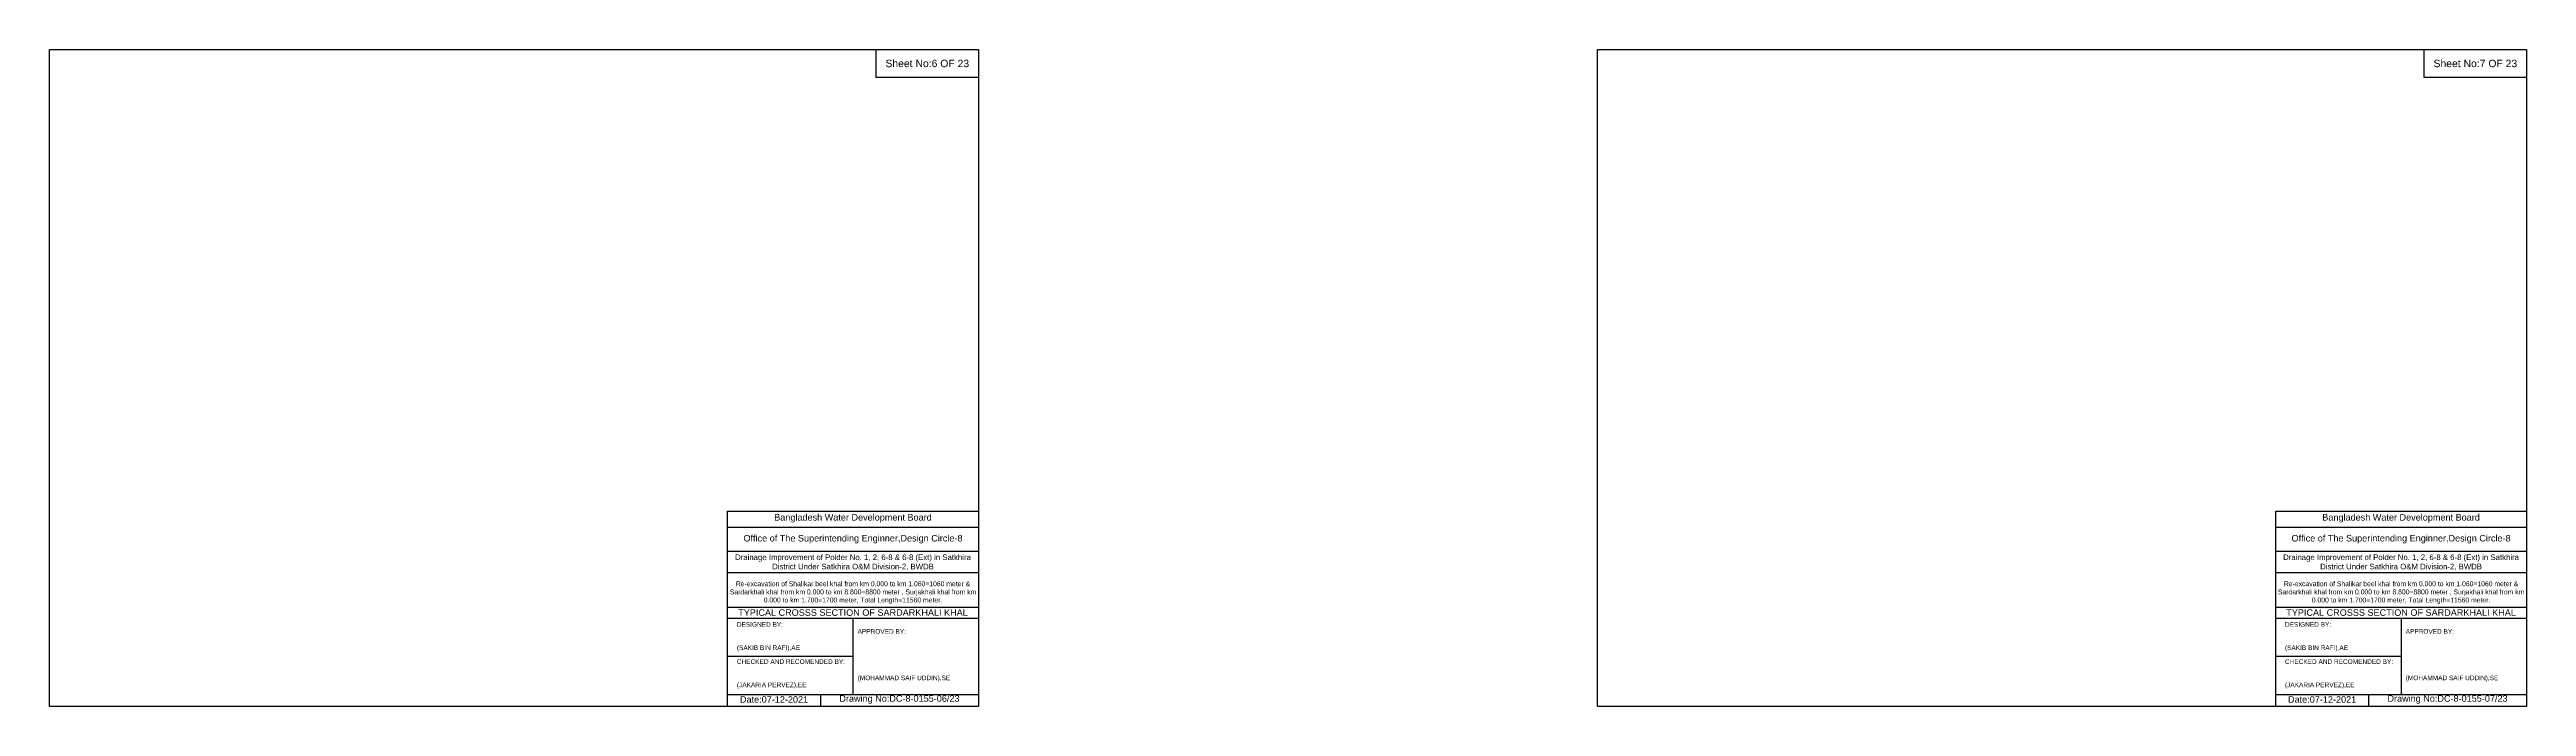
# Model space of a CAD drawing. Header units: inches. Extents: x 93000 to 506000, y -4242 to 37.
# Drawn here: x 150000 to 166000, y -4242 to 0 of the extents above; entities that cross this region are included whole.
import ezdxf

# ---------------------------------------------------------------- set-up
doc = ezdxf.new("R2010")
doc.units = ezdxf.units.IN
doc.header["$LTSCALE"] = 7
doc.header["$MEASUREMENT"] = 0
doc.styles.get("Standard").update_dxf_attribs({"font": 'arial.ttf'})

msp = doc.modelspace()

# ---------------------------------------------------------------- linework, layer by layer
for points in [[(150000, 0), (156000, 0), (156000, -4242), (150000, -4242)], [(155340, 0), (156000, 0), (156000, -180), (155340, -180)], [(160000, 0), (166000, 0), (166000, -4242), (160000, -4242)], [(165340, 0), (166000, 0), (166000, -180), (165340, -180)]]:
    msp.add_lwpolyline(points, close=True)
for points in [[(154380, -4242), (154380, -2982), (156000, -2982)], [(164380, -4242), (164380, -2982), (166000, -2982)], [(154380, -3084), (156000, -3084)], [(164380, -3084), (166000, -3084)], [(154380, -3240), (156000, -3240)], [(164380, -3240), (166000, -3240)], [(154380, -3378), (156000, -3378)], [(164380, -3378), (166000, -3378)], [(154380, -3600), (156000, -3600)], [(154380, -3672), (156000, -3672)], [(155190, -3672), (155190, -4164)], [(164380, -3600), (166000, -3600)], [(164380, -3672), (166000, -3672)], [(165190, -3672), (165190, -4164)], [(154380, -3918), (155190, -3918)], [(164380, -3918), (165190, -3918)], [(154380, -4164), (156000, -4164)], [(154980, -4164), (154980, -4242)], [(164380, -4164), (166000, -4164)], [(164980, -4164), (164980, -4242)]]:
    msp.add_lwpolyline(points)

# ---------------------------------------------------------------- texts
at = {"attachment_point": 5}
for s, insert, char_height in [('Sheet No:6 OF 23', (155670, -90), 48), ('Sheet No:7 OF 23', (165670, -90), 48), ('Bangladesh Water Development Board', (155190, -3027), 42), ('Bangladesh Water Development Board', (165190, -3027), 42), ('Office of The Superintending Enginner,Design Circle-8', (155190, -3162), 42), ('Office of The Superintending Enginner,Design Circle-8', (165190, -3162), 42)]:
    msp.add_mtext(s, dxfattribs=dict(at, insert=insert, char_height=char_height))
for s, insert, char_height, width, attachment_point in [('Drainage Improvement of Polder No. 1, 2, 6-8 & 6-8 (Ext) in Satkhira District Under Satkhira O&M Division-2, BWDB', (155190, -3312), 36, 1680, 5), ('Drainage Improvement of Polder No. 1, 2, 6-8 & 6-8 (Ext) in Satkhira District Under Satkhira O&M Division-2, BWDB', (165190, -3312), 36, 1680, 5), ('Re-excavation of Shalikar beel khal from km 0.000 to km 1.060=1060 meter & Sardarkhali khal from km 0.000 to km 8.800=8800 meter , Surjakhali khal from km 0.000 to km 1.700=1700 meter, Total Length=11560 meter.', (155190, -3507), 31.468, 1620, 5), ('Re-excavation of Shalikar beel khal from km 0.000 to km 1.060=1060 meter & Sardarkhali khal from km 0.000 to km 8.800=8800 meter , Surjakhali khal from km 0.000 to km 1.700=1700 meter, Total Length=11560 meter.', (165190, -3507), 31.468, 1620, 5), ('TYPICAL CROSSS SECTION OF SARDARKHALI KHAL', (155190, -3636), 42, 1680, 5), ('TYPICAL CROSSS SECTION OF SARDARKHALI KHAL', (165190, -3636), 42, 1680, 5), ('DESIGNED BY:^J^J^J(SAKIB BIN RAFI),AE', (154440, -3792), 30, 840, 4), ('APPROVED BY:^J^J^J^J^J^J(MOHAMMAD SAIF UDDIN),SE', (155220, -3912), 30, 840, 4), ('DESIGNED BY:^J^J^J(SAKIB BIN RAFI),AE', (164440, -3792), 30, 840, 4), ('APPROVED BY:^J^J^J^J^J^J(MOHAMMAD SAIF UDDIN),SE', (165220, -3912), 30, 840, 4), ('CHECKED AND RECOMENDED BY:^J^J^J(JAKARIA PERVEZ),EE', (154440, -4032), 30, 840, 4), ('CHECKED AND RECOMENDED BY:^J^J^J(JAKARIA PERVEZ),EE', (164440, -4032), 30, 840, 4), ('Date:07-12-2021', (154680, -4197), 42, 840, 5), ('Drawing No:DC-8-0155-06/23', (155490, -4197), 42, 1320, 5), ('Date:07-12-2021', (164680, -4197), 42, 840, 5), ('Drawing No:DC-8-0155-07/23', (165490, -4197), 42, 1320, 5)]:
    msp.add_mtext(s, dxfattribs=dict(insert=insert, char_height=char_height, width=width, attachment_point=attachment_point))

doc.saveas('drawing.dxf')
